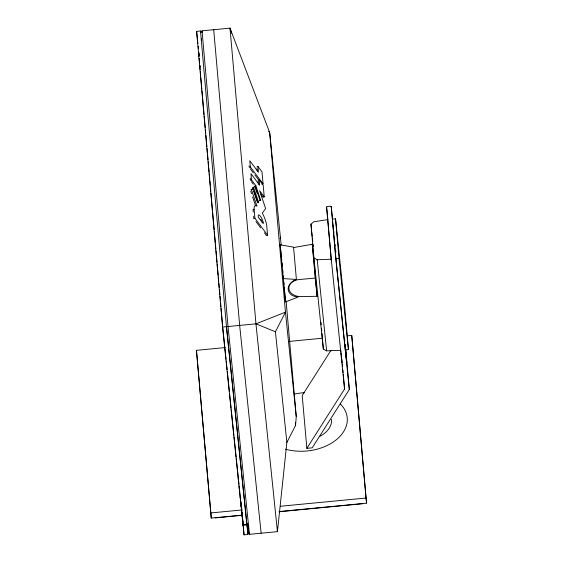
<?xml version="1.0" encoding="UTF-8"?>
<svg xmlns="http://www.w3.org/2000/svg" width="563" height="563" viewBox="0 0 563 563"><rect width="100%" height="100%" fill="white"/><g stroke="black" fill="none" stroke-linecap="round" stroke-linejoin="round"><path stroke-width="0.84" d="M281.19 245.032L269.698 132.65L230.007 28.15L202.054 30.838L228.022 326.568L249.486 534.329L277.439 531.641L286.87 442.434L295.561 425.445L296.258 416.669L286.11 301.071M280.043 238.684L280.501 237.15M286.87 442.434L275.434 331.776L285.462 312.176L269.698 132.65L268.642 131.263M330.981 350.306L302.211 395.543L306.849 448.338L312.226 447.824L349.327 389.483L345.83 349.665M306.849 448.338L344.57 389.012L343.282 374.296M258.086 180.315L259.163 179.843L259.634 185.234L250.957 173.686L251.506 179.9L255.841 185.677L260.648 200.132L260.092 200.59L255.215 186.1L253.61 187.585L258.628 202.131L258.044 202.926L253.09 188.408L250.964 189.914M253.09 188.408L251.52 189.963L256.96 206.171L256.552 205.868A13.463 3.8 66.5 0 0 254.11 209.154L253.033 209.619L253.251 212.11M253.603 187.064L252.534 188.056L253.61 187.585M340.678 350.306L326.631 350.862L323.338 349.046L313.929 257.953L310.959 224.165L313.88 221.752L327.786 219.612L329.601 240.274M256.883 166.937L257.96 166.472L258.466 172.278L249.789 160.729L250.338 166.944L249.261 167.415L249.12 165.86M251.506 179.9L250.429 180.371L250.225 178.042M255.841 185.677L254.765 186.149L257.164 193.376M261.985 184.354L263.062 183.883L262.006 171.863L257.96 166.472M259.163 179.843L263.21 185.234L264.23 196.839L263.153 197.31L261.098 194.573M259.571 200.597L260.648 200.132M257.551 202.596L258.628 202.131M254.11 209.154L254.912 218.275L253.836 218.74L253.617 216.255M262.027 222.491L263.104 222.026A5.524 1.562 66.5 0 0 260.43 216.262A5.524 1.562 66.5 0 0 258.185 215.481L258.333 217.135L263.252 223.68L263.104 222.026M264.23 196.839L259.606 190.681L265.63 208.521L262.316 213.103L262.527 213.468A13.463 3.8 66.5 0 1 266.686 225.158L267.559 235.109L266.482 235.58L264.371 232.772M222.575 327.047L196.621 31.359L200.498 30.986L226.467 326.716L246.904 524.512L243.019 524.885L222.575 327.047L255.961 323.838L285.462 312.176L296.258 416.669M285.532 301.888L298.214 297.032A12.485 9.135 -12.2 0 1 288.179 289.642A12.485 9.135 -12.2 0 1 296.391 279.431L293.562 247.15L280.156 244.799L285.532 301.888L284.238 287.158M317.103 296.286L315.224 278.073L299.72 279.487A11.703 8.565 0.1 0 0 288.939 288.657A11.703 8.565 0.1 0 0 301.486 296.567L317.103 296.286L314.133 262.499L312.254 244.279L296.87 246.981A11.703 8.572 -10.2 0 0 293.9 247.685M200.604 32.084L202.159 31.936M331.255 260.12L326.596 207.24C326.223 206.403 331.572 205.629 331.276 206.874L332.627 220.9M335.548 218.866L332.444 219.169L335.921 258.769L345.337 349.862L348.441 349.56L344.964 309.96L335.548 218.866L339.025 258.473L348.441 349.56M335.921 258.769L339.025 258.473M242.667 515.061L211.259 518.087L196.452 350.334L225.242 347.561M288.932 341.438L322.078 338.25M347.378 335.822L351.741 335.4L366.548 503.153L279.304 511.542M210.731 512.956L242.132 509.937M280.522 506.25L366.02 498.03L351.741 335.4M215.2 517.918L242.266 515.314M278.924 511.788L362.727 503.73M246.854 523.984L247.636 523.914L248.607 533.302L249.381 533.231M247.066 524.667L247.84 524.589L248.529 532.436M243.047 525.173L246.932 524.8L247.931 534.477L244.046 534.85L241.977 513.027M313.929 257.953L317.215 259.768L331.262 259.219L344.57 389.012M283.126 278.594L296.391 279.431M231.534 33.175L230.007 28.15L255.961 323.838L275.434 331.776M250.338 166.944L263.062 183.883M250.275 168.766L253.329 172.834M254.856 174.868L258.424 179.611M251.394 181.659L253.322 184.221M254.912 218.275L267.559 235.109M255.94 221.548L260.683 227.86M253.646 191.286L257.27 201.793M250.711 191.244L251.527 193.672M252.618 196.916L255.609 205.826M326.561 206.825L327.877 219.514M366.02 498.03L366.548 503.153M333.169 225.172L333.254 226.973M333.796 231.266L333.88 233.047M334.521 238.233L334.696 239.979M335.048 244.328L335.224 246.059M335.675 250.401L335.851 252.133M345.049 346.315L344.873 344.577L345.07 346.843M345.323 348.919L346.752 362.797L345.555 349.13M349.327 389.483L335.858 259.156L331.22 206.382M340.749 350.235L340.932 351.966M341.108 353.705L342.008 362.382M317.215 259.768L326.631 350.862M310.959 224.165L311.585 230.232M311.768 231.97L312.212 236.305M312.395 238.043L312.754 241.513M313.021 244.117L313.288 246.721M280.156 244.799L281.76 260.331M282.028 262.914L282.387 266.369M230.007 28.15L230.183 29.881M255.961 323.838L277.439 531.641L277.285 529.91M261.133 533.21L239.655 325.407L213.701 29.719M202.054 30.838L202.237 32.584M200.498 30.986L200.681 32.731M201.315 38.847L201.491 40.592M196.621 31.359L197.88 43.583M198.155 46.201L198.422 48.826M198.781 52.317L199.056 54.935M199.415 58.425L199.598 60.171M198.999 55.807L198.64 52.31L198.999 56.687M199.274 58.425L199.541 61.05M199.992 65.421L200.175 67.166M246.974 523.886L247.931 534.477M226.46 326.674L246.904 524.512M222.793 327.772L226.044 359.229M226.227 360.974L227.128 369.715M227.311 371.46L229.387 391.559M229.563 393.305L231.104 408.161M231.28 409.913L233.898 435.255M234.081 437.001L236.157 457.1M236.34 458.845L238.958 484.187M239.141 485.932L241.253 507.136L241.041 504.941M241.393 507.784L242.927 522.647M243.068 523.949L244.046 534.85M196.452 350.334L211.259 518.087M344.655 338.884L344.802 340.594M345.182 344.859L345.33 346.569M342.367 363.909L342.6 366.506M342.902 369.968L343.127 372.565M341.199 352.994L341.495 356.414M341.642 358.124L342.022 362.396M329.749 241.999L331.262 259.219M320.98 322.184L321.213 324.788M321.515 328.25L321.74 330.854M321.973 333.451L323.338 349.046M312.254 244.279L315.224 278.073M282.717 269.825L282.943 272.429M283.245 275.891L283.478 278.488M283.78 281.957L284.005 284.554M295.329 422.82L295.561 425.445M257.024 168.597L257.242 171.089M258.157 181.082L258.424 184.164M249.332 532.577L249.486 534.329M241.626 507.214L241.78 508.966M242.083 512.471L242.393 515.975M242.625 518.6L242.934 522.105M243.082 523.857L243.237 525.61M240.521 496.411L240.675 498.156M240.978 501.654L241.21 504.279M241.52 507.777L241.823 511.274M241.977 514.047L242.189 516.243M240.218 496.967L240.31 498.023M239.155 486.721L239.366 488.916M238.212 477.614L238.423 479.81M199.147 58.432L199.612 63.682M199.766 65.428L200.146 69.805M200.301 71.55L200.688 75.921M200.836 77.673L201.835 89.038M201.99 90.791L202.377 95.161M202.525 96.913L204.059 114.402M204.214 116.147L205.214 127.519M205.368 129.265L205.748 133.635M205.903 135.387L206.903 146.753M207.057 148.505L207.437 152.876M207.592 154.628L208.057 159.871M208.211 161.623L208.591 165.994M208.746 167.739L209.126 172.116M209.281 173.861L209.746 179.111M209.9 180.857L210.281 185.234M210.435 186.979L210.815 191.35M210.97 193.102L212.504 210.59M212.659 212.342L214.193 229.831M214.348 231.576L215.347 242.949M215.502 244.694L215.882 249.064M216.037 250.816L217.036 262.182M217.191 263.934L217.571 268.305M217.726 270.057L218.191 275.3M218.338 277.052L218.726 281.423M218.88 283.175L219.26 287.545M219.415 289.291L219.88 294.54M220.027 296.286L220.414 300.663M220.569 302.408L220.949 306.786M221.104 308.531L222.638 326.019M260.915 219.422A5.524 1.562 66.5 0 1 261.359 220.457M340.235 403.861A42.901 29.149 -5.9 0 1 336.526 439.569A42.901 29.149 -5.9 0 1 285.385 449.14M294.315 394.114A42.901 29.149 -5.9 0 1 304.548 392.707M331.572 419.336A27.165 18.459 -5.9 0 1 319.446 436.564"/></g></svg>
